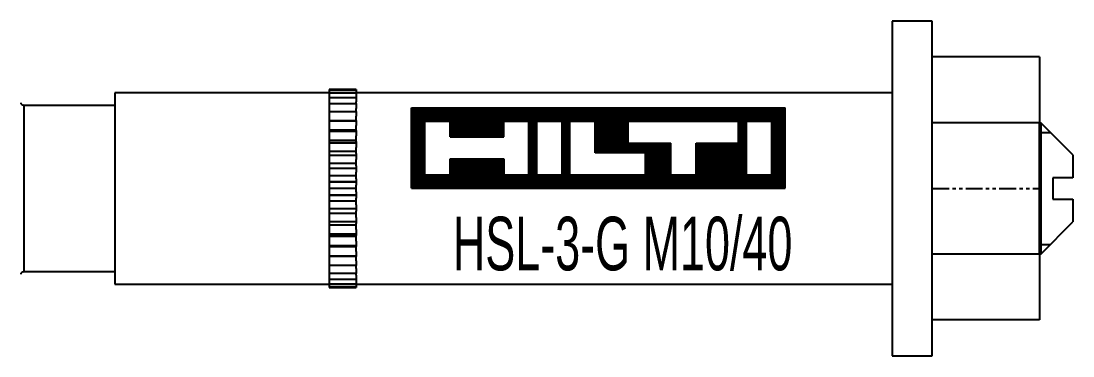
# Model space of a CAD drawing. Header units: millimetres. Extents: x 296 to 4896, y 152 to 3333.
# Drawn here: x 2897.4 to 2975.9, y 1637 to 1662 of the extents above; entities that cross this region are included whole.
import ezdxf
from ezdxf.enums import TextEntityAlignment as Align

# ---------------------------------------------------------------- set-up
doc = ezdxf.new("R2010")
doc.units = ezdxf.units.MM
doc.linetypes.add('DASHED', pattern=[0.25, 0.15625, -0.09375])
doc.linetypes.add('PHANTOM', pattern=[2.5, 1.25, -0.25, 0.25, -0.25, 0.25, -0.25])
for name, color, linetype in [('1', 1, 'DASHED'), ('10', 1, 'Continuous'), ('150', 7, 'Continuous'), ('3', 4, 'Continuous')]:
    doc.layers.add(name, color=color, linetype=linetype)
doc.styles.get("Standard").update_dxf_attribs({"font": 'arial.ttf'})

# ---------------------------------------------------------------- blocks, each defined once
blk = doc.blocks.new('HSL-3-G M10-40')
at = {"layer": '1', "color": 3, "linetype": 'Continuous'}
for p, q in [((0, 12.5), (-3, 12.5)), ((-3, 12.5), (-3, -12.5)), ((0, 0), (0, 12.5)), ((-45, 7.15), (-61, 7.15)), ((-61, 7.15), (-61, -7.15)), ((-43, 7.4), (-45, 7.4)), ((-45, 7.4), (-45, 7.334)), ((-43, 7.4), (-45, 7.4)), ((-45, 7.334), (-43, 7.334)), ((-43, 7.328), (-45, 7.328)), ((-45, 7.328), (-45, 7.131)), ((-45, 7.131), (-43, 7.131)), ((-43, 7.12), (-45, 7.12)), ((-45, 7.12), (-45, 6.815)), ((-43, 7.4), (-43, 7.334)), ((-43, 7.328), (-43, 7.131)), ((-3, 7.15), (-43, 7.15)), ((-43, 7.12), (-43, 6.815)), ((-45, 6.796), (-43, 6.796)), ((-45, 6.779), (-45, 6.458)), ((-43, 6.779), (-45, 6.779)), ((-45, 6.458), (-45, 6.334)), ((-45, 6.334), (-43, 6.334)), ((-45, 6.312), (-45, 5.98)), ((-43, 6.312), (-45, 6.312)), ((-43, 6.779), (-43, 6.458)), ((-43, 6.334), (-43, 6.458)), ((-43, 6.312), (-43, 5.98)), ((-61, 6.2), (-67.8, 6.2)), ((-45, 5.98), (-45, 5.753)), ((-45, 5.753), (-43, 5.753)), ((-45, 5.727), (-45, 5.39)), ((-43, 5.727), (-45, 5.727)), ((-43, 5.753), (-43, 5.98)), ((-43, 5.727), (-43, 5.39)), ((-45, 5.39), (-45, 5.055)), ((-45, 5.066), (-43, 5.066)), ((-43, 5.036), (-45, 5.036)), ((-45, 5.036), (-45, 4.7)), ((-43, 5.055), (-43, 5.39)), ((-43, 5.036), (-43, 4.7)), ((8.135, 4.866), (7.999, 4.866)), ((10.5, 2.501), (8.135, 4.866)), ((8.135, 0), (8.135, 4.866)), ((-45, 4.7), (-45, 4.319)), ((-43, 4.355), (-45, 4.355)), ((-45, 4.319), (-45, 4.284)), ((-45, 4.284), (-43, 4.284)), ((-43, 4.25), (-45, 4.25)), ((-45, 4.25), (-45, 3.923)), ((-43, 4.319), (-43, 4.7)), ((-43, 4.319), (-43, 4.284)), ((-43, 4.25), (-43, 3.923)), ((7.998, 4.172), (8.827, 4.172)), ((-45, 3.923), (-45, 3.503)), ((-43, 3.585), (-45, 3.585)), ((-45, 3.503), (-45, 3.423)), ((-45, 3.423), (-43, 3.423)), ((-43, 3.386), (-45, 3.386)), ((-45, 3.386), (-45, 3.072)), ((-43, 3.503), (-43, 3.923)), ((-43, 3.503), (-43, 3.423)), ((-43, 3.386), (-43, 3.072)), ((-45, 3.072), (-45, 2.621)), ((-43, 2.749), (-45, 2.749)), ((-45, 2.621), (-45, 2.498)), ((-45, 2.498), (-43, 2.498)), ((-45, 2.458), (-45, 2.165)), ((-43, 2.458), (-45, 2.458)), ((-43, 2.621), (-43, 3.072)), ((-43, 2.621), (-43, 2.498)), ((-43, 2.458), (-43, 2.165)), ((10.5, 2.501), (10.5, 0.8)), ((-45, 2.165), (-45, 1.691)), ((-43, 1.862), (-45, 1.862)), ((-45, 1.691), (-45, 1.526)), ((-43, 1.691), (-43, 2.165)), ((-43, 1.691), (-43, 1.526)), ((-45, 1.526), (-43, 1.526)), ((-45, 1.485), (-45, 1.217)), ((-43, 1.485), (-45, 1.485)), ((-45, 1.217), (-45, 0.73)), ((-43, 0.94), (-45, 0.94)), ((-43, 1.485), (-43, 1.217)), ((-43, 0.73), (-43, 1.217)), ((10.5, 0.8), (9, 0.8)), ((9, 0.8), (9, -0.8)), ((-45, 0.73), (-45, 0.526)), ((-45, 0.526), (-43, 0.526)), ((-45, 0.484), (-45, 0.246)), ((-43, 0.484), (-45, 0.484)), ((-45, 0.246), (-45, -0.246)), ((-43, 0), (-45, 0)), ((-43, 0.73), (-43, 0.526)), ((-43, 0.484), (-43, 0.246)), ((-43, -0.246), (-43, 0.246)), ((0, -12.5), (0, 0)), ((8.135, -4.866), (8.135, 0)), ((-45, -0.246), (-45, -0.484)), ((-45, -0.484), (-43, -0.484)), ((-45, -0.526), (-45, -0.73)), ((-43, -0.526), (-45, -0.526)), ((-45, -0.73), (-45, -1.217)), ((-43, -0.246), (-43, -0.484)), ((-43, -0.526), (-43, -0.73)), ((-43, -1.217), (-43, -0.73)), ((-43, -0.94), (-45, -0.94)), ((-45, -1.217), (-45, -1.485)), ((-45, -1.485), (-43, -1.485)), ((-45, -1.526), (-45, -1.691)), ((-43, -1.526), (-45, -1.526)), ((-43, -1.217), (-43, -1.485)), ((-43, -1.526), (-43, -1.691)), ((9, -0.8), (10.5, -0.8)), ((10.5, -0.8), (10.5, -2.501)), ((-45, -1.691), (-45, -2.165)), ((-43, -1.862), (-45, -1.862)), ((-45, -2.165), (-45, -2.458)), ((-43, -2.165), (-43, -1.691)), ((-43, -2.165), (-43, -2.458)), ((-45, -2.458), (-43, -2.458)), ((-45, -2.498), (-45, -2.621)), ((-43, -2.498), (-45, -2.498)), ((-45, -2.621), (-45, -3.072)), ((-43, -2.749), (-45, -2.749)), ((-45, -3.072), (-45, -3.386)), ((-43, -2.498), (-43, -2.621)), ((-43, -3.072), (-43, -2.621)), ((-43, -3.072), (-43, -3.386)), ((8.135, -4.866), (10.5, -2.501)), ((-45, -3.386), (-43, -3.386)), ((-43, -3.423), (-45, -3.423)), ((-45, -3.423), (-45, -3.503)), ((-45, -3.503), (-45, -3.923)), ((-43, -3.585), (-45, -3.585)), ((-45, -3.923), (-45, -4.25)), ((-43, -3.423), (-43, -3.503)), ((-43, -3.923), (-43, -3.503)), ((-43, -3.923), (-43, -4.25)), ((-45, -4.25), (-43, -4.25)), ((-45, -4.284), (-45, -4.319)), ((-43, -4.284), (-45, -4.284)), ((-45, -4.319), (-45, -4.7)), ((-43, -4.355), (-45, -4.355)), ((-45, -4.7), (-45, -5.036)), ((-43, -4.284), (-43, -4.319)), ((-43, -4.7), (-43, -4.319)), ((-43, -4.7), (-43, -5.036)), ((7.998, -4.172), (8.827, -4.172)), ((-45, -5.036), (-43, -5.036)), ((-45, -5.055), (-45, -5.39)), ((-43, -5.066), (-45, -5.066)), ((-45, -5.39), (-45, -5.727)), ((-43, -5.39), (-43, -5.055)), ((-43, -5.39), (-43, -5.727)), ((7.999, -4.866), (8.135, -4.866)), ((-67.8, -6.2), (-61, -6.2)), ((-45, -5.727), (-43, -5.727)), ((-43, -5.753), (-45, -5.753)), ((-45, -5.753), (-45, -5.98)), ((-45, -5.98), (-45, -6.312)), ((-43, -5.98), (-43, -5.753)), ((-43, -5.98), (-43, -6.312)), ((-45, -6.312), (-43, -6.312)), ((-45, -6.334), (-45, -6.458)), ((-43, -6.334), (-45, -6.334)), ((-45, -6.458), (-45, -6.779)), ((-45, -6.779), (-43, -6.779)), ((-43, -6.796), (-45, -6.796)), ((-45, -6.815), (-45, -7.12)), ((-43, -6.458), (-43, -6.334)), ((-43, -6.458), (-43, -6.779)), ((-43, -6.815), (-43, -7.12)), ((-61, -7.15), (-45, -7.15)), ((-45, -7.12), (-43, -7.12)), ((-45, -7.131), (-45, -7.328)), ((-43, -7.131), (-45, -7.131)), ((-45, -7.328), (-43, -7.328)), ((-43, -7.334), (-45, -7.334)), ((-45, -7.334), (-45, -7.4)), ((-45, -7.4), (-43, -7.4)), ((-45, -7.4), (-43, -7.4)), ((-43, -7.131), (-43, -7.328)), ((-43, -7.15), (-3, -7.15)), ((-43, -7.334), (-43, -7.4)), ((-3, -12.5), (0, -12.5))]:
    blk.add_line(p, q, dxfattribs=at)
at = {"layer": '1', "color": 1, "linetype": 'Continuous'}
blk.add_line((-67.8, 6.2), (-67.8, -6.2), dxfattribs=at)
at = {"layer": '1', "color": 3, "linetype": 'Continuous'}
for points in [[(-45, 7.334, 0), (-45, 7.331, 0), (-45, 7.328, 0)], [(-45, 7.131, 0), (-45, 7.126, 0), (-45, 7.12, 0)], [(-43, 7.334, 0), (-43, 7.331, 0), (-43, 7.328, 0)], [(-43, 7.131, 0), (-43, 7.126, 0), (-43, 7.12, 0)], [(-45, 6.815, 0), (-45, 6.806, 0), (-45, 6.796, 0)], [(-45, 6.796, 0), (-45, 6.787, 0), (-45, 6.779, 0)], [(-45, 6.334, 0), (-45, 6.323, 0), (-45, 6.312, 0)], [(-43, 6.796, 0), (-43, 6.806, 0), (-43, 6.815, 0)], [(-43, 6.796, 0), (-43, 6.787, 0), (-43, 6.779, 0)], [(-43, 6.334, 0), (-43, 6.323, 0), (-43, 6.312, 0)], [(-45, 5.753, 0), (-45, 5.74, 0), (-45, 5.727, 0)], [(-43, 5.753, 0), (-43, 5.74, 0), (-43, 5.727, 0)], [(-45, 5.066, 0), (-45, 5.051, 0), (-45, 5.036, 0)], [(-43, 5.066, 0), (-43, 5.051, 0), (-43, 5.036, 0)], [(-45, 4.284, 0), (-45, 4.267, 0), (-45, 4.25, 0)], [(-43, 4.284, 0), (-43, 4.267, 0), (-43, 4.25, 0)], [(-45, 3.423, 0), (-45, 3.404, 0), (-45, 3.386, 0)], [(-43, 3.423, 0), (-43, 3.404, 0), (-43, 3.386, 0)], [(-45, 2.498, 0), (-45, 2.478, 0), (-45, 2.458, 0)], [(-43, 2.498, 0), (-43, 2.478, 0), (-43, 2.458, 0)], [(-45, 1.526, 0), (-45, 1.506, 0), (-45, 1.485, 0)], [(-43, 1.526, 0), (-43, 1.506, 0), (-43, 1.485, 0)], [(-45, 0.526, 0), (-45, 0.505, 0), (-45, 0.484, 0)], [(-43, 0.526, 0), (-43, 0.505, 0), (-43, 0.484, 0)], [(-45, -0.484, 0), (-45, -0.505, 0), (-45, -0.526, 0)], [(-43, -0.484, 0), (-43, -0.505, 0), (-43, -0.526, 0)], [(-45, -1.485, 0), (-45, -1.506, 0), (-45, -1.526, 0)], [(-43, -1.485, 0), (-43, -1.506, 0), (-43, -1.526, 0)], [(-45, -2.458, 0), (-45, -2.478, 0), (-45, -2.498, 0)], [(-43, -2.458, 0), (-43, -2.478, 0), (-43, -2.498, 0)], [(-45, -3.386, 0), (-45, -3.404, 0), (-45, -3.423, 0)], [(-43, -3.386, 0), (-43, -3.404, 0), (-43, -3.423, 0)], [(-45, -4.25, 0), (-45, -4.267, 0), (-45, -4.284, 0)], [(-43, -4.25, 0), (-43, -4.267, 0), (-43, -4.284, 0)], [(-45, -5.036, 0), (-45, -5.051, 0), (-45, -5.066, 0)], [(-43, -5.036, 0), (-43, -5.051, 0), (-43, -5.066, 0)], [(-45, -5.727, 0), (-45, -5.74, 0), (-45, -5.753, 0)], [(-43, -5.727, 0), (-43, -5.74, 0), (-43, -5.753, 0)], [(-45, -6.312, 0), (-45, -6.323, 0), (-45, -6.334, 0)], [(-45, -6.779, 0), (-45, -6.787, 0), (-45, -6.796, 0)], [(-45, -6.796, 0), (-45, -6.806, 0), (-45, -6.815, 0)], [(-43, -6.312, 0), (-43, -6.323, 0), (-43, -6.334, 0)], [(-43, -6.779, 0), (-43, -6.787, 0), (-43, -6.796, 0)], [(-43, -6.815, 0), (-43, -6.806, 0), (-43, -6.796, 0)], [(-45, -7.12, 0), (-45, -7.126, 0), (-45, -7.131, 0)], [(-45, -7.328, 0), (-45, -7.331, 0), (-45, -7.334, 0)], [(-43, -7.12, 0), (-43, -7.126, 0), (-43, -7.131, 0)], [(-43, -7.328, 0), (-43, -7.331, 0), (-43, -7.334, 0)]]:
    blk.add_polyline3d(points, dxfattribs=at)
at = {"layer": '1', "color": 3, "linetype": 'Continuous', "extrusion": (0, 0, -1)}
for centre, start, end in [((67.8, 6.4), 270, 0), ((67.8, -6.4), 0, 90)]:
    blk.add_arc(centre, 0.2, start, end, dxfattribs=at)
at = {"layer": '10'}
for p, q in [((-38.862, 0.025), (-38.862, 6.025)), ((-38.862, 6.025), (-10.98, 6.025)), ((-38.808, 6.025), (-38.808, 0.025)), ((-38.708, 0.025), (-38.708, 6.025)), ((-38.608, 6.025), (-38.608, 0.025)), ((-38.508, 0.025), (-38.508, 6.025)), ((-38.408, 6.025), (-38.408, 0.025)), ((-38.308, 0.025), (-38.308, 6.025)), ((-38.208, 6.025), (-38.208, 0.025)), ((-38.108, 0.025), (-38.108, 6.025)), ((-38.008, 6.025), (-38.008, 0.025)), ((-37.908, 0.025), (-37.908, 6.025)), ((-37.808, 6.025), (-37.808, 5.025)), ((-37.708, 5.025), (-37.708, 6.025)), ((-37.608, 6.025), (-37.608, 5.025)), ((-37.508, 5.025), (-37.508, 6.025)), ((-37.408, 6.025), (-37.408, 5.025)), ((-37.308, 5.025), (-37.308, 6.025)), ((-37.208, 6.025), (-37.208, 5.025)), ((-37.108, 5.025), (-37.108, 6.025)), ((-37.008, 6.025), (-37.008, 5.025)), ((-36.908, 5.025), (-36.908, 6.025)), ((-36.808, 6.025), (-36.808, 5.025)), ((-36.708, 5.025), (-36.708, 6.025)), ((-36.608, 6.025), (-36.608, 5.025)), ((-36.508, 5.025), (-36.508, 6.025)), ((-36.408, 6.025), (-36.408, 5.025)), ((-36.308, 5.025), (-36.308, 6.025)), ((-36.208, 6.025), (-36.208, 5.025)), ((-36.108, 5.025), (-36.108, 6.025)), ((-36.008, 6.025), (-36.008, 5.025)), ((-35.908, 3.849), (-35.908, 6.025)), ((-35.808, 6.025), (-35.808, 3.849)), ((-35.708, 3.849), (-35.708, 6.025)), ((-35.608, 6.025), (-35.608, 3.849)), ((-35.508, 3.849), (-35.508, 6.025)), ((-35.408, 6.025), (-35.408, 3.849)), ((-35.308, 3.849), (-35.308, 6.025)), ((-35.208, 6.025), (-35.208, 3.849)), ((-35.108, 3.849), (-35.108, 6.025)), ((-35.008, 6.025), (-35.008, 3.849)), ((-34.908, 3.849), (-34.908, 6.025)), ((-34.808, 6.025), (-34.808, 3.849)), ((-34.708, 3.849), (-34.708, 6.025)), ((-34.608, 6.025), (-34.608, 3.849)), ((-34.508, 3.849), (-34.508, 6.025)), ((-34.408, 6.025), (-34.408, 3.849)), ((-34.308, 3.849), (-34.308, 6.025)), ((-34.208, 6.025), (-34.208, 3.849)), ((-34.108, 3.849), (-34.108, 6.025)), ((-34.008, 6.025), (-34.008, 3.849)), ((-33.908, 3.849), (-33.908, 6.025)), ((-33.808, 6.025), (-33.808, 3.849)), ((-33.708, 3.849), (-33.708, 6.025)), ((-33.608, 6.025), (-33.608, 3.849)), ((-33.508, 3.849), (-33.508, 6.025)), ((-33.408, 6.025), (-33.408, 3.849)), ((-33.308, 3.849), (-33.308, 6.025)), ((-33.208, 6.025), (-33.208, 3.849)), ((-33.108, 3.849), (-33.108, 6.025)), ((-33.008, 6.025), (-33.008, 3.849)), ((-32.908, 3.849), (-32.908, 6.025)), ((-32.808, 6.025), (-32.808, 3.849)), ((-32.708, 3.849), (-32.708, 6.025)), ((-32.608, 6.025), (-32.608, 3.849)), ((-32.508, 3.849), (-32.508, 6.025)), ((-32.408, 6.025), (-32.408, 3.849)), ((-32.308, 3.849), (-32.308, 6.025)), ((-32.208, 6.025), (-32.208, 3.849)), ((-32.108, 3.849), (-32.108, 6.025)), ((-32.008, 6.025), (-32.008, 3.849)), ((-31.908, 5.025), (-31.908, 6.025)), ((-31.808, 6.025), (-31.808, 5.025)), ((-31.708, 5.025), (-31.708, 6.025)), ((-31.608, 6.025), (-31.608, 5.025)), ((-31.508, 5.025), (-31.508, 6.025)), ((-31.408, 6.025), (-31.408, 5.025)), ((-31.308, 5.025), (-31.308, 6.025)), ((-31.208, 6.025), (-31.208, 5.025)), ((-31.108, 5.025), (-31.108, 6.025)), ((-31.008, 6.025), (-31.008, 5.025)), ((-30.908, 5.025), (-30.908, 6.025)), ((-30.808, 6.025), (-30.808, 5.025)), ((-30.708, 5.025), (-30.708, 6.025)), ((-30.608, 6.025), (-30.608, 5.025)), ((-30.508, 5.025), (-30.508, 6.025)), ((-30.408, 6.025), (-30.408, 5.025)), ((-30.308, 5.025), (-30.308, 6.025)), ((-30.208, 6.025), (-30.208, 5.025)), ((-30.108, 5.025), (-30.108, 6.025)), ((-30.008, 6.025), (-30.008, 0.025)), ((-29.908, 0.025), (-29.908, 6.025)), ((-29.808, 6.025), (-29.808, 0.025)), ((-29.708, 0.025), (-29.708, 6.025)), ((-29.608, 6.025), (-29.608, 0.025)), ((-29.508, 5.025), (-29.508, 6.025)), ((-29.408, 6.025), (-29.408, 5.025)), ((-29.308, 5.025), (-29.308, 6.025)), ((-29.208, 6.025), (-29.208, 5.025)), ((-29.108, 5.025), (-29.108, 6.025)), ((-29.008, 6.025), (-29.008, 5.025)), ((-28.908, 5.025), (-28.908, 6.025)), ((-28.808, 6.025), (-28.808, 5.025)), ((-28.708, 5.025), (-28.708, 6.025)), ((-28.608, 6.025), (-28.608, 5.025)), ((-28.508, 5.025), (-28.508, 6.025)), ((-28.408, 6.025), (-28.408, 5.025)), ((-28.308, 5.025), (-28.308, 6.025)), ((-28.208, 6.025), (-28.208, 5.025)), ((-28.108, 5.025), (-28.108, 6.025)), ((-28.008, 6.025), (-28.008, 5.025)), ((-27.908, 5.025), (-27.908, 6.025)), ((-27.808, 6.025), (-27.808, 5.025)), ((-27.708, 5.025), (-27.708, 6.025)), ((-27.608, 6.025), (-27.608, 0.025)), ((-27.508, 0.025), (-27.508, 6.025)), ((-27.408, 6.025), (-27.408, 0.025)), ((-27.308, 0.025), (-27.308, 6.025)), ((-27.208, 6.025), (-27.208, 0.025)), ((-27.108, 0.025), (-27.108, 6.025)), ((-27.008, 6.025), (-27.008, 5.025)), ((-26.908, 5.025), (-26.908, 6.025)), ((-26.808, 6.025), (-26.808, 5.025)), ((-26.708, 5.025), (-26.708, 6.025)), ((-26.608, 6.025), (-26.608, 5.025)), ((-26.508, 5.025), (-26.508, 6.025)), ((-26.408, 6.025), (-26.408, 5.025)), ((-26.308, 5.025), (-26.308, 6.025)), ((-26.208, 6.025), (-26.208, 5.025)), ((-26.108, 5.025), (-26.108, 6.025)), ((-26.008, 6.025), (-26.008, 5.025)), ((-25.908, 5.025), (-25.908, 6.025)), ((-25.808, 6.025), (-25.808, 5.025)), ((-25.708, 5.025), (-25.708, 6.025)), ((-25.608, 6.025), (-25.608, 5.025)), ((-25.508, 5.025), (-25.508, 6.025)), ((-25.408, 6.025), (-25.408, 5.025)), ((-25.308, 5.025), (-25.308, 6.025)), ((-25.208, 6.025), (-25.208, 5.025)), ((-25.108, 2.672), (-25.108, 6.025)), ((-25.008, 6.025), (-25.008, 2.672)), ((-24.908, 2.672), (-24.908, 6.025)), ((-24.808, 6.025), (-24.808, 2.672)), ((-24.708, 2.672), (-24.708, 6.025)), ((-24.608, 6.025), (-24.608, 2.672)), ((-24.508, 2.672), (-24.508, 6.025)), ((-24.408, 6.025), (-24.408, 2.672)), ((-24.308, 2.672), (-24.308, 6.025)), ((-24.208, 6.025), (-24.208, 2.672)), ((-24.108, 2.672), (-24.108, 6.025)), ((-24.008, 6.025), (-24.008, 2.672)), ((-23.908, 2.672), (-23.908, 6.025)), ((-23.808, 6.025), (-23.808, 2.672)), ((-23.708, 2.672), (-23.708, 6.025)), ((-23.608, 6.025), (-23.608, 2.672)), ((-23.508, 2.672), (-23.508, 6.025)), ((-23.408, 6.025), (-23.408, 2.672)), ((-23.308, 2.672), (-23.308, 6.025)), ((-23.208, 6.025), (-23.208, 2.672)), ((-23.108, 2.672), (-23.108, 6.025)), ((-23.008, 6.025), (-23.008, 2.672)), ((-22.908, 2.672), (-22.908, 6.025)), ((-22.808, 6.025), (-22.808, 2.672)), ((-22.708, 2.672), (-22.708, 6.025)), ((-22.608, 6.025), (-22.608, 5.025)), ((-22.508, 5.025), (-22.508, 6.025)), ((-22.408, 6.025), (-22.408, 5.025)), ((-22.308, 5.025), (-22.308, 6.025)), ((-22.208, 6.025), (-22.208, 5.025)), ((-22.108, 5.025), (-22.108, 6.025)), ((-22.008, 6.025), (-22.008, 5.025)), ((-21.908, 5.025), (-21.908, 6.025)), ((-21.808, 6.025), (-21.808, 5.025)), ((-21.708, 5.025), (-21.708, 6.025)), ((-21.608, 6.025), (-21.608, 5.025)), ((-21.508, 5.025), (-21.508, 6.025)), ((-21.408, 6.025), (-21.408, 5.025)), ((-21.308, 5.025), (-21.308, 6.025)), ((-21.208, 6.025), (-21.208, 5.025)), ((-21.108, 5.025), (-21.108, 6.025)), ((-21.008, 6.025), (-21.008, 5.025)), ((-20.908, 5.025), (-20.908, 6.025)), ((-20.808, 6.025), (-20.808, 5.025)), ((-20.708, 5.025), (-20.708, 6.025)), ((-20.608, 6.025), (-20.608, 5.025)), ((-20.508, 5.025), (-20.508, 6.025)), ((-20.408, 6.025), (-20.408, 5.025)), ((-20.308, 5.025), (-20.308, 6.025)), ((-20.208, 6.025), (-20.208, 5.025)), ((-20.108, 5.025), (-20.108, 6.025)), ((-20.008, 6.025), (-20.008, 5.025)), ((-19.908, 5.025), (-19.908, 6.025)), ((-19.808, 6.025), (-19.808, 5.025)), ((-19.708, 5.025), (-19.708, 6.025)), ((-19.608, 6.025), (-19.608, 5.025)), ((-19.508, 5.025), (-19.508, 6.025)), ((-19.408, 6.025), (-19.408, 5.025)), ((-19.308, 5.025), (-19.308, 6.025)), ((-19.208, 6.025), (-19.208, 5.025)), ((-19.108, 5.025), (-19.108, 6.025)), ((-19.008, 6.025), (-19.008, 5.025)), ((-18.908, 5.025), (-18.908, 6.025)), ((-18.808, 6.025), (-18.808, 5.025)), ((-18.708, 5.025), (-18.708, 6.025)), ((-18.608, 6.025), (-18.608, 5.025)), ((-18.508, 5.025), (-18.508, 6.025)), ((-18.408, 6.025), (-18.408, 5.025)), ((-18.308, 5.025), (-18.308, 6.025)), ((-18.208, 6.025), (-18.208, 5.025)), ((-18.108, 5.025), (-18.108, 6.025)), ((-18.008, 6.025), (-18.008, 5.025)), ((-17.908, 5.025), (-17.908, 6.025)), ((-17.808, 6.025), (-17.808, 5.025)), ((-17.708, 5.025), (-17.708, 6.025)), ((-17.608, 6.025), (-17.608, 5.025)), ((-17.508, 5.025), (-17.508, 6.025)), ((-17.408, 6.025), (-17.408, 5.025)), ((-17.308, 5.025), (-17.308, 6.025)), ((-17.208, 6.025), (-17.208, 5.025)), ((-17.108, 5.025), (-17.108, 6.025)), ((-17.008, 6.025), (-17.008, 5.025)), ((-16.908, 5.025), (-16.908, 6.025)), ((-16.808, 6.025), (-16.808, 5.025)), ((-16.708, 5.025), (-16.708, 6.025)), ((-16.608, 6.025), (-16.608, 5.025)), ((-16.508, 5.025), (-16.508, 6.025)), ((-16.408, 6.025), (-16.408, 5.025)), ((-16.308, 5.025), (-16.308, 6.025)), ((-16.208, 6.025), (-16.208, 5.025)), ((-16.108, 5.025), (-16.108, 6.025)), ((-16.008, 6.025), (-16.008, 5.025)), ((-15.908, 5.025), (-15.908, 6.025)), ((-15.808, 6.025), (-15.808, 5.025)), ((-15.708, 5.025), (-15.708, 6.025)), ((-15.608, 6.025), (-15.608, 5.025)), ((-15.508, 5.025), (-15.508, 6.025)), ((-15.408, 6.025), (-15.408, 5.025)), ((-15.308, 5.025), (-15.308, 6.025)), ((-15.208, 6.025), (-15.208, 5.025)), ((-15.108, 5.025), (-15.108, 6.025)), ((-15.008, 6.025), (-15.008, 5.025)), ((-14.908, 5.025), (-14.908, 6.025)), ((-14.808, 6.025), (-14.808, 5.025)), ((-14.708, 5.025), (-14.708, 6.025)), ((-14.608, 6.025), (-14.608, 5.025)), ((-14.508, 5.025), (-14.508, 6.025)), ((-14.408, 6.025), (-14.408, 0.025)), ((-14.308, 0.025), (-14.308, 6.025)), ((-14.208, 6.025), (-14.208, 0.025)), ((-14.108, 0.025), (-14.108, 6.025)), ((-14.008, 6.025), (-14.008, 0.025)), ((-13.908, 0.025), (-13.908, 6.025)), ((-13.808, 6.025), (-13.808, 5.025)), ((-13.708, 5.025), (-13.708, 6.025)), ((-13.608, 6.025), (-13.608, 5.025)), ((-13.508, 5.025), (-13.508, 6.025)), ((-13.408, 6.025), (-13.408, 5.025)), ((-13.308, 5.025), (-13.308, 6.025)), ((-13.208, 6.025), (-13.208, 5.025)), ((-13.108, 5.025), (-13.108, 6.025)), ((-13.008, 6.025), (-13.008, 5.025)), ((-12.908, 5.025), (-12.908, 6.025)), ((-12.808, 6.025), (-12.808, 5.025)), ((-12.708, 5.025), (-12.708, 6.025)), ((-12.608, 6.025), (-12.608, 5.025)), ((-12.508, 5.025), (-12.508, 6.025)), ((-12.408, 6.025), (-12.408, 5.025)), ((-12.308, 5.025), (-12.308, 6.025)), ((-12.208, 6.025), (-12.208, 5.025)), ((-12.108, 5.025), (-12.108, 6.025)), ((-12.008, 6.025), (-12.008, 5.025)), ((-11.908, 0.025), (-11.908, 6.025)), ((-11.808, 6.025), (-11.808, 0.025)), ((-11.708, 0.025), (-11.708, 6.025)), ((-11.608, 6.025), (-11.608, 0.025)), ((-11.508, 0.025), (-11.508, 6.025)), ((-11.408, 6.025), (-11.408, 0.025)), ((-11.308, 0.025), (-11.308, 6.025)), ((-11.208, 6.025), (-11.208, 0.025)), ((-11.108, 0.025), (-11.108, 6.025)), ((-11.008, 6.025), (-11.008, 0.025)), ((-10.98, 0.025), (-10.98, 6.025)), ((-37.862, 1.025), (-37.862, 5.025)), ((-37.862, 5.025), (-35.98, 5.025)), ((-35.98, 3.849), (-35.98, 5.025)), ((-31.98, 5.025), (-30.098, 5.025)), ((-31.98, 3.849), (-31.98, 5.025)), ((-30.098, 1.025), (-30.098, 5.025)), ((-29.509, 5.025), (-27.627, 5.025)), ((-29.509, 1.025), (-29.509, 5.025)), ((-27.627, 1.025), (-27.627, 5.025)), ((-27.039, 5.025), (-25.156, 5.025)), ((-27.039, 1.025), (-27.039, 5.025)), ((-25.157, 2.672), (-25.156, 5.025)), ((-22.686, 5.025), (-14.45, 5.025)), ((-22.686, 3.378), (-22.686, 5.025)), ((-14.45, 3.378), (-14.45, 5.025)), ((-13.862, 5.025), (-11.98, 5.025)), ((-13.862, 1.025), (-13.862, 5.025)), ((-11.98, 1.025), (-11.98, 5.025)), ((-35.98, 3.849), (-31.98, 3.849)), ((-22.686, 3.378), (-19.509, 3.378)), ((-22.608, 3.378), (-22.608, 2.672)), ((-22.508, 2.672), (-22.508, 3.378)), ((-22.408, 3.378), (-22.408, 2.672)), ((-22.308, 2.672), (-22.308, 3.378)), ((-22.208, 3.378), (-22.208, 2.672)), ((-22.108, 2.672), (-22.108, 3.378)), ((-22.008, 3.378), (-22.008, 2.672)), ((-21.908, 2.672), (-21.908, 3.378)), ((-21.808, 3.378), (-21.808, 2.672)), ((-21.708, 2.672), (-21.708, 3.378)), ((-21.608, 3.378), (-21.608, 2.672)), ((-21.508, 2.672), (-21.508, 3.378)), ((-21.408, 3.378), (-21.408, 2.672)), ((-21.308, 0.025), (-21.308, 3.378)), ((-21.208, 3.378), (-21.208, 0.025)), ((-21.108, 0.025), (-21.108, 3.378)), ((-21.008, 3.378), (-21.008, 0.025)), ((-20.908, 0.025), (-20.908, 3.378)), ((-20.808, 3.378), (-20.808, 0.025)), ((-20.708, 0.025), (-20.708, 3.378)), ((-20.608, 3.378), (-20.608, 0.025)), ((-20.508, 0.025), (-20.508, 3.378)), ((-20.408, 3.378), (-20.408, 0.025)), ((-20.308, 0.025), (-20.308, 3.378)), ((-20.208, 3.378), (-20.208, 0.025)), ((-20.108, 0.025), (-20.108, 3.378)), ((-20.008, 3.378), (-20.008, 0.025)), ((-19.908, 0.025), (-19.908, 3.378)), ((-19.808, 3.378), (-19.808, 0.025)), ((-19.708, 0.025), (-19.708, 3.378)), ((-19.608, 3.378), (-19.608, 0.025)), ((-19.509, 1.025), (-19.509, 3.378)), ((-17.627, 1.025), (-17.627, 3.378)), ((-17.627, 3.378), (-14.45, 3.378)), ((-17.608, 3.378), (-17.608, 0.025)), ((-17.508, 0.025), (-17.508, 3.378)), ((-17.408, 3.378), (-17.408, 0.025)), ((-17.308, 0.025), (-17.308, 3.378)), ((-17.208, 3.378), (-17.208, 0.025)), ((-17.108, 0.025), (-17.108, 3.378)), ((-17.008, 3.378), (-17.008, 0.025)), ((-16.908, 0.025), (-16.908, 3.378)), ((-16.808, 3.378), (-16.808, 0.025)), ((-16.708, 0.025), (-16.708, 3.378)), ((-16.608, 3.378), (-16.608, 0.025)), ((-16.508, 0.025), (-16.508, 3.378)), ((-16.408, 3.378), (-16.408, 0.025)), ((-16.308, 0.025), (-16.308, 3.378)), ((-16.208, 3.378), (-16.208, 0.025)), ((-16.108, 0.025), (-16.108, 3.378)), ((-16.008, 3.378), (-16.008, 0.025)), ((-15.908, 0.025), (-15.908, 3.378)), ((-15.808, 3.378), (-15.808, 0.025)), ((-15.708, 0.025), (-15.708, 3.378)), ((-15.608, 3.378), (-15.608, 0.025)), ((-15.508, 0.025), (-15.508, 3.378)), ((-15.408, 3.378), (-15.408, 0.025)), ((-15.308, 0.025), (-15.308, 3.378)), ((-15.208, 3.378), (-15.208, 0.025)), ((-15.108, 0.025), (-15.108, 3.378)), ((-15.008, 3.378), (-15.008, 0.025)), ((-14.908, 0.025), (-14.908, 3.378)), ((-14.808, 3.378), (-14.808, 0.025)), ((-14.708, 0.025), (-14.708, 3.378)), ((-14.608, 3.378), (-14.608, 0.025)), ((-14.508, 0.025), (-14.508, 3.378)), ((-21.392, 2.672), (-25.156, 2.672)), ((-21.392, 1.025), (-21.392, 2.672)), ((-35.98, 1.025), (-35.98, 2.202)), ((-35.98, 2.202), (-31.98, 2.202)), ((-35.908, 0.025), (-35.908, 2.202)), ((-35.808, 2.202), (-35.808, 0.025)), ((-35.708, 0.025), (-35.708, 2.202)), ((-35.608, 2.202), (-35.608, 0.025)), ((-35.508, 0.025), (-35.508, 2.202)), ((-35.408, 2.202), (-35.408, 0.025)), ((-35.308, 0.025), (-35.308, 2.202)), ((-35.208, 2.202), (-35.208, 0.025)), ((-35.108, 0.025), (-35.108, 2.202)), ((-35.008, 2.202), (-35.008, 0.025)), ((-34.908, 0.025), (-34.908, 2.202)), ((-34.808, 2.202), (-34.808, 0.025)), ((-34.708, 0.025), (-34.708, 2.202)), ((-34.608, 2.202), (-34.608, 0.025)), ((-34.508, 0.025), (-34.508, 2.202)), ((-34.408, 2.202), (-34.408, 0.025)), ((-34.308, 0.025), (-34.308, 2.202)), ((-34.208, 2.202), (-34.208, 0.025)), ((-34.108, 0.025), (-34.108, 2.202)), ((-34.008, 2.202), (-34.008, 0.025)), ((-33.908, 0.025), (-33.908, 2.202)), ((-33.808, 2.202), (-33.808, 0.025)), ((-33.708, 0.025), (-33.708, 2.202)), ((-33.608, 2.202), (-33.608, 0.025)), ((-33.508, 0.025), (-33.508, 2.202)), ((-33.408, 2.202), (-33.408, 0.025)), ((-33.308, 0.025), (-33.308, 2.202)), ((-33.208, 2.202), (-33.208, 0.025)), ((-33.108, 0.025), (-33.108, 2.202)), ((-33.008, 2.202), (-33.008, 0.025)), ((-32.908, 0.025), (-32.908, 2.202)), ((-32.808, 2.202), (-32.808, 0.025)), ((-32.708, 0.025), (-32.708, 2.202)), ((-32.608, 2.202), (-32.608, 0.025)), ((-32.508, 0.025), (-32.508, 2.202)), ((-32.408, 2.202), (-32.408, 0.025)), ((-32.308, 0.025), (-32.308, 2.202)), ((-32.208, 2.202), (-32.208, 0.025)), ((-32.108, 0.025), (-32.108, 2.202)), ((-32.008, 2.202), (-32.008, 0.025)), ((-31.98, 2.202), (-31.98, 1.025)), ((-37.862, 1.025), (-35.98, 1.025)), ((-37.808, 1.025), (-37.808, 0.025)), ((-37.708, 0.025), (-37.708, 1.025)), ((-37.608, 1.025), (-37.608, 0.025)), ((-37.508, 0.025), (-37.508, 1.025)), ((-37.408, 1.025), (-37.408, 0.025)), ((-37.308, 0.025), (-37.308, 1.025)), ((-37.208, 1.025), (-37.208, 0.025)), ((-37.108, 0.025), (-37.108, 1.025)), ((-37.008, 1.025), (-37.008, 0.025)), ((-36.908, 0.025), (-36.908, 1.025)), ((-36.808, 1.025), (-36.808, 0.025)), ((-36.708, 0.025), (-36.708, 1.025)), ((-36.608, 1.025), (-36.608, 0.025)), ((-36.508, 0.025), (-36.508, 1.025)), ((-36.408, 1.025), (-36.408, 0.025)), ((-36.308, 0.025), (-36.308, 1.025)), ((-36.208, 1.025), (-36.208, 0.025)), ((-36.108, 0.025), (-36.108, 1.025)), ((-36.008, 1.025), (-36.008, 0.025)), ((-31.98, 1.025), (-30.098, 1.025)), ((-31.908, 0.025), (-31.908, 1.025)), ((-31.808, 1.025), (-31.808, 0.025)), ((-31.708, 0.025), (-31.708, 1.025)), ((-31.608, 1.025), (-31.608, 0.025)), ((-31.508, 0.025), (-31.508, 1.025)), ((-31.408, 1.025), (-31.408, 0.025)), ((-31.308, 0.025), (-31.308, 1.025)), ((-31.208, 1.025), (-31.208, 0.025)), ((-31.108, 0.025), (-31.108, 1.025)), ((-31.008, 1.025), (-31.008, 0.025)), ((-30.908, 0.025), (-30.908, 1.025)), ((-30.808, 1.025), (-30.808, 0.025)), ((-30.708, 0.025), (-30.708, 1.025)), ((-30.608, 1.025), (-30.608, 0.025)), ((-30.508, 0.025), (-30.508, 1.025)), ((-30.408, 1.025), (-30.408, 0.025)), ((-30.308, 0.025), (-30.308, 1.025)), ((-30.208, 1.025), (-30.208, 0.025)), ((-30.108, 0.025), (-30.108, 1.025)), ((-29.509, 1.025), (-27.627, 1.025)), ((-29.508, 0.025), (-29.508, 1.025)), ((-29.408, 1.025), (-29.408, 0.025)), ((-29.308, 0.025), (-29.308, 1.025)), ((-29.208, 1.025), (-29.208, 0.025)), ((-29.108, 0.025), (-29.108, 1.025)), ((-29.008, 1.025), (-29.008, 0.025)), ((-28.908, 0.025), (-28.908, 1.025)), ((-28.808, 1.025), (-28.808, 0.025)), ((-28.708, 0.025), (-28.708, 1.025)), ((-28.608, 1.025), (-28.608, 0.025)), ((-28.508, 0.025), (-28.508, 1.025)), ((-28.408, 1.025), (-28.408, 0.025)), ((-28.308, 0.025), (-28.308, 1.025)), ((-28.208, 1.025), (-28.208, 0.025)), ((-28.108, 0.025), (-28.108, 1.025)), ((-28.008, 1.025), (-28.008, 0.025)), ((-27.908, 0.025), (-27.908, 1.025)), ((-27.808, 1.025), (-27.808, 0.025)), ((-27.708, 0.025), (-27.708, 1.025)), ((-27.039, 1.025), (-21.392, 1.025)), ((-27.008, 1.025), (-27.008, 0.025)), ((-26.908, 0.025), (-26.908, 1.025)), ((-26.808, 1.025), (-26.808, 0.025)), ((-26.708, 0.025), (-26.708, 1.025)), ((-26.608, 1.025), (-26.608, 0.025)), ((-26.508, 0.025), (-26.508, 1.025)), ((-26.408, 1.025), (-26.408, 0.025)), ((-26.308, 0.025), (-26.308, 1.025)), ((-26.208, 1.025), (-26.208, 0.025)), ((-26.108, 0.025), (-26.108, 1.025)), ((-26.008, 1.025), (-26.008, 0.025)), ((-25.908, 0.025), (-25.908, 1.025)), ((-25.808, 1.025), (-25.808, 0.025)), ((-25.708, 0.025), (-25.708, 1.025)), ((-25.608, 1.025), (-25.608, 0.025)), ((-25.508, 0.025), (-25.508, 1.025)), ((-25.408, 1.025), (-25.408, 0.025)), ((-25.308, 0.025), (-25.308, 1.025)), ((-25.208, 1.025), (-25.208, 0.025)), ((-25.108, 0.025), (-25.108, 1.025)), ((-25.008, 1.025), (-25.008, 0.025)), ((-24.908, 0.025), (-24.908, 1.025)), ((-24.808, 1.025), (-24.808, 0.025)), ((-24.708, 0.025), (-24.708, 1.025)), ((-24.608, 1.025), (-24.608, 0.025)), ((-24.508, 0.025), (-24.508, 1.025)), ((-24.408, 1.025), (-24.408, 0.025)), ((-24.308, 0.025), (-24.308, 1.025)), ((-24.208, 1.025), (-24.208, 0.025)), ((-24.108, 0.025), (-24.108, 1.025)), ((-24.008, 1.025), (-24.008, 0.025)), ((-23.908, 0.025), (-23.908, 1.025)), ((-23.808, 1.025), (-23.808, 0.025)), ((-23.708, 0.025), (-23.708, 1.025)), ((-23.608, 1.025), (-23.608, 0.025)), ((-23.508, 0.025), (-23.508, 1.025)), ((-23.408, 1.025), (-23.408, 0.025)), ((-23.308, 0.025), (-23.308, 1.025)), ((-23.208, 1.025), (-23.208, 0.025)), ((-23.108, 0.025), (-23.108, 1.025)), ((-23.008, 1.025), (-23.008, 0.025)), ((-22.908, 0.025), (-22.908, 1.025)), ((-22.808, 1.025), (-22.808, 0.025)), ((-22.708, 0.025), (-22.708, 1.025)), ((-22.608, 1.025), (-22.608, 0.025)), ((-22.508, 0.025), (-22.508, 1.025)), ((-22.408, 1.025), (-22.408, 0.025)), ((-22.308, 0.025), (-22.308, 1.025)), ((-22.208, 1.025), (-22.208, 0.025)), ((-22.108, 0.025), (-22.108, 1.025)), ((-22.008, 1.025), (-22.008, 0.025)), ((-21.908, 0.025), (-21.908, 1.025)), ((-21.808, 1.025), (-21.808, 0.025)), ((-21.708, 0.025), (-21.708, 1.025)), ((-21.608, 1.025), (-21.608, 0.025)), ((-21.508, 0.025), (-21.508, 1.025)), ((-21.408, 1.025), (-21.408, 0.025)), ((-19.509, 1.025), (-17.627, 1.025)), ((-19.508, 0.025), (-19.508, 1.025)), ((-19.408, 1.025), (-19.408, 0.025)), ((-19.308, 0.025), (-19.308, 1.025)), ((-19.208, 1.025), (-19.208, 0.025)), ((-19.108, 0.025), (-19.108, 1.025)), ((-19.008, 1.025), (-19.008, 0.025)), ((-18.908, 0.025), (-18.908, 1.025)), ((-18.808, 1.025), (-18.808, 0.025)), ((-18.708, 0.025), (-18.708, 1.025)), ((-18.608, 1.025), (-18.608, 0.025)), ((-18.508, 0.025), (-18.508, 1.025)), ((-18.408, 1.025), (-18.408, 0.025)), ((-18.308, 0.025), (-18.308, 1.025)), ((-18.208, 1.025), (-18.208, 0.025)), ((-18.108, 0.025), (-18.108, 1.025)), ((-18.008, 1.025), (-18.008, 0.025)), ((-17.908, 0.025), (-17.908, 1.025)), ((-17.808, 1.025), (-17.808, 0.025)), ((-17.708, 0.025), (-17.708, 1.025)), ((-13.862, 1.025), (-11.98, 1.025)), ((-13.808, 1.025), (-13.808, 0.025)), ((-13.708, 0.025), (-13.708, 1.025)), ((-13.608, 1.025), (-13.608, 0.025)), ((-13.508, 0.025), (-13.508, 1.025)), ((-13.408, 1.025), (-13.408, 0.025)), ((-13.308, 0.025), (-13.308, 1.025)), ((-13.208, 1.025), (-13.208, 0.025)), ((-13.108, 0.025), (-13.108, 1.025)), ((-13.008, 1.025), (-13.008, 0.025)), ((-12.908, 0.025), (-12.908, 1.025)), ((-12.808, 1.025), (-12.808, 0.025)), ((-12.708, 0.025), (-12.708, 1.025)), ((-12.608, 1.025), (-12.608, 0.025)), ((-12.508, 0.025), (-12.508, 1.025)), ((-12.408, 1.025), (-12.408, 0.025)), ((-12.308, 0.025), (-12.308, 1.025)), ((-12.208, 1.025), (-12.208, 0.025)), ((-12.108, 0.025), (-12.108, 1.025)), ((-12.008, 1.025), (-12.008, 0.025)), ((-38.862, 0.025), (-10.98, 0.025))]:
    blk.add_line(p, q, dxfattribs=at)
at = {"layer": '150', "color": 15, "linetype": 'Continuous'}
for p, q in [((8, 9.815), (0, 9.815)), ((8, 9.815), (8, 4.907)), ((8, 4.907), (0, 4.907)), ((8, -4.907), (8, 4.907)), ((8, -4.907), (0, -4.907)), ((8, -4.907), (8, -9.815)), ((8, -9.815), (0, -9.815))]:
    blk.add_line(p, q, dxfattribs=at)
at = {"layer": '150', "color": 113, "linetype": 'PHANTOM'}
blk.add_line((0, 0), (8, 0), dxfattribs=at)
at = {"layer": '3', "width": 0.6}
blk.add_text('HSL-3-G M10/40', height=4, dxfattribs=at).set_placement((-23.106, -6.109), align=Align.CENTER)

msp = doc.modelspace()

# ---------------------------------------------------------------- block references
msp.add_blockref('HSL-3-G M10-40', (2965.4, 1649.477))

doc.saveas('drawing.dxf')
